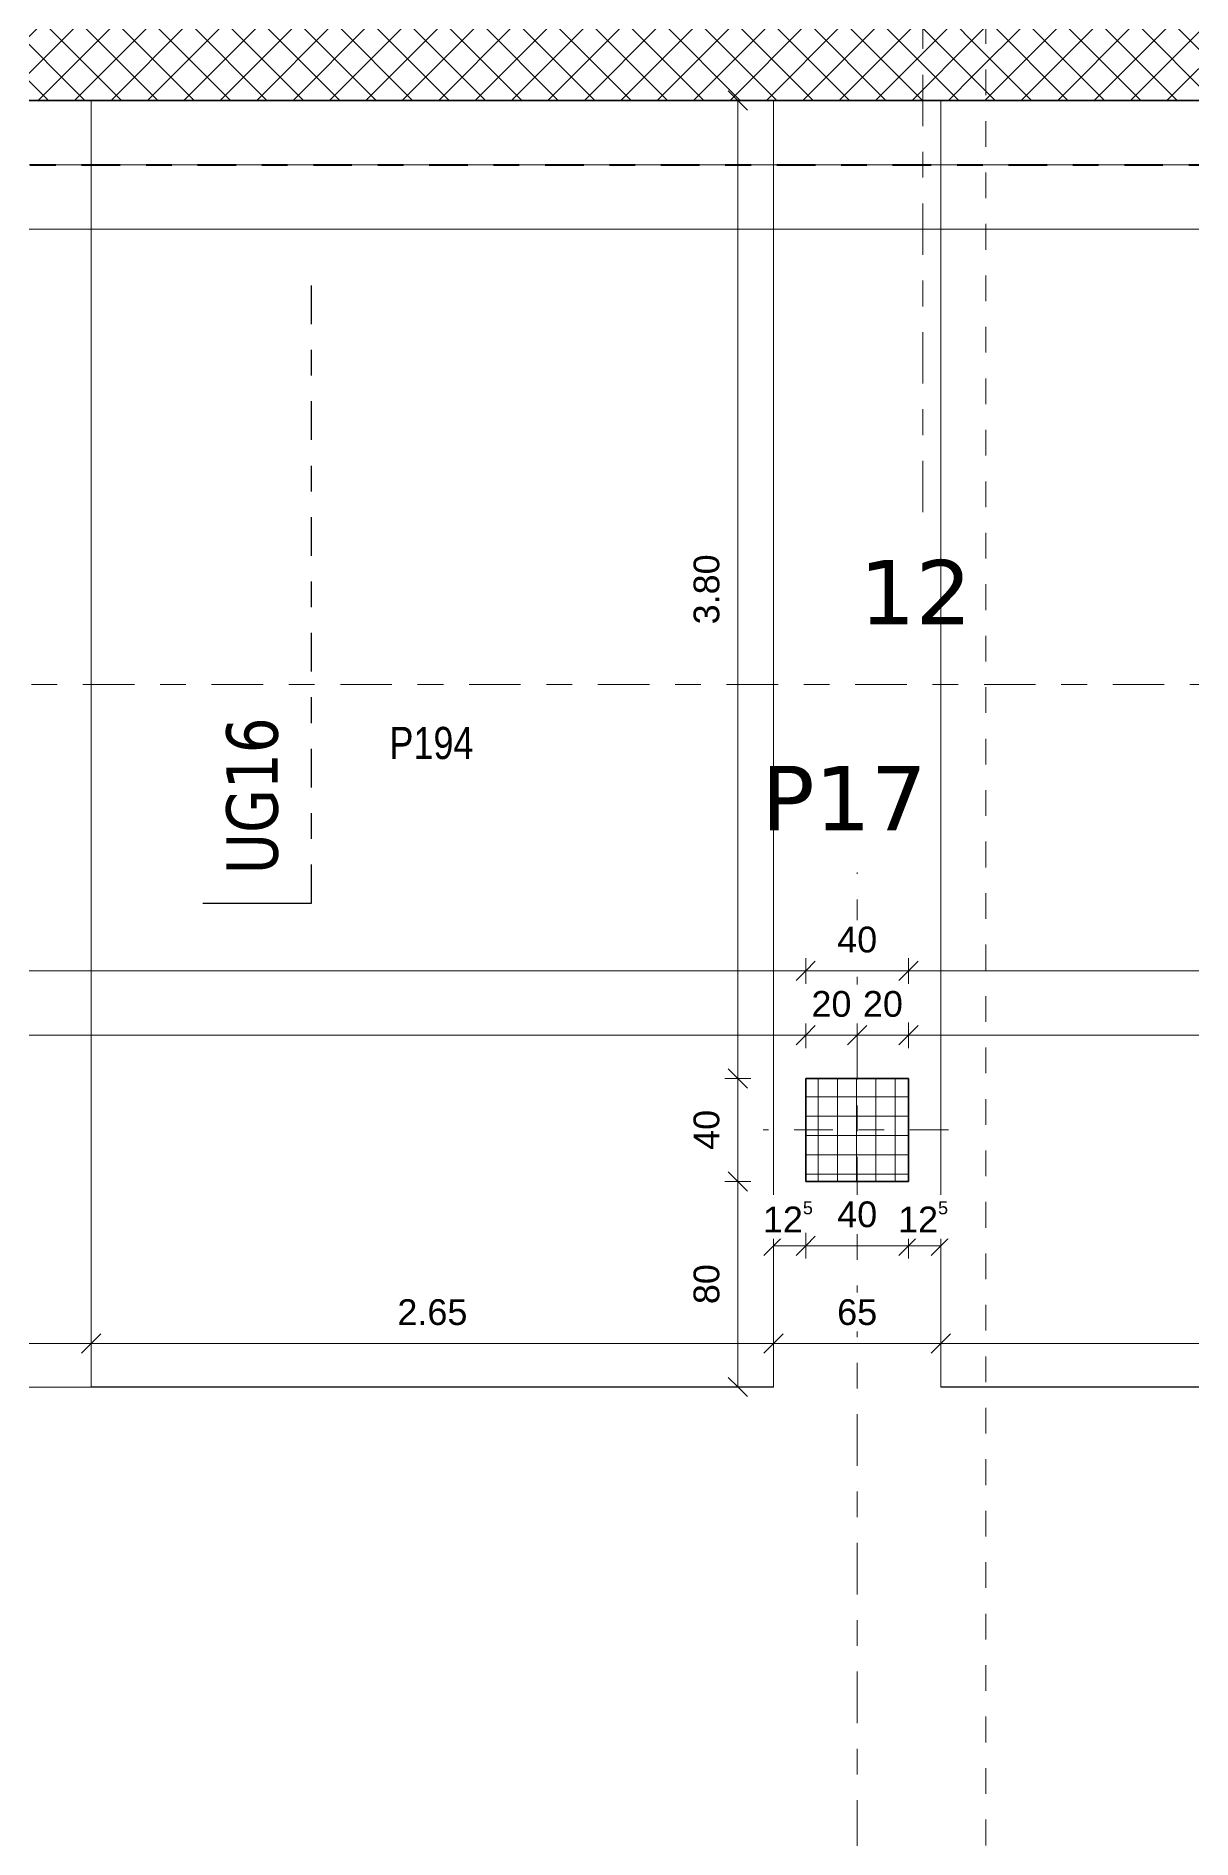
# Model space of a CAD drawing. Header units: metres. Extents: x -86 to 44, y -23 to 39.
# Drawn here: x 7.54 to 12.03, y -9.11 to -2.1 of the extents above; entities that cross this region are included whole.
import ezdxf

# ---------------------------------------------------------------- set-up
doc = ezdxf.new("R2010")
doc.units = ezdxf.units.M
for name, pattern in [('_Rasterlinie_', [0.375, 0.2, -0.05, 0.075, -0.05]), ('_Schnittlinie_', [0.3, 0.15, -0.05, 0.05, -0.05]), ('_Strichpunkt - Mittel_', [0.35, 0.15, -0.1, 0, -0.1]), ('Strichpunkt - Fein', [0.2, 0.1, -0.05, 0, -0.05]), ('Strichpunkt - Mittel', [0.35, 0.15, -0.1, 0, -0.1]), ('Strichpunkt - Weit', [0.5, 0.2, -0.15, 0, -0.15])]:
    doc.linetypes.add(name, pattern=pattern)
for name, color, linetype, lineweight in [('A-____-____-DIMS', 7, 'Continuous', 5), ('A-____-____-DIMS-50', 7, 'Continuous', 5), ('A-FLOR-____-OVHD', 7, 'Strichpunkt - Fein', 9), ('A-WALL-____-MCUT', 7, 'Continuous', 35), ('A-WALL-____-PATT', 7, 'Continuous', 35), ('C-PRKG-____-IDEN', 7, 'Continuous', 5), ('C-PRKG-____-OTLN', 7, 'Continuous', 9), ('S-COLS-____-MCUT', 7, 'Continuous', 35), ('S-COLS-____-OTLN', 7, 'Continuous', 9), ('S-GRID-____-OTLN', 7, 'Continuous', 5)]:
    doc.layers.add(name, color=color, linetype=linetype, lineweight=lineweight)
for name, color, linetype, lineweight, true_color in [('A-____-MATC-OTLN', 7, 'Strichpunkt - Mittel', 40, 0x0080ff), ('A-DETL-____-OTLN', 5, 'Continuous', 9, 0x0000ff), ('G-____-____-SYMB', 7, 'Strichpunkt - Weit', 5, 0x008080), ('S-GRID-____-IDEN', 7, 'Continuous', 9, 0x5555aa)]:
    doc.layers.add(name, color=color, linetype=linetype, lineweight=lineweight, true_color=true_color)
doc.styles.add('Arial_1', font='arial.ttf', dxfattribs={"height": 0.1})
doc.styles.add('Arial_3', font='arial.ttf', dxfattribs={"width": 0.8, "height": 0.125})
doc.styles.add('Verdana_1', font='verdana.ttf', dxfattribs={"width": 0.8, "height": 0.2})
doc.styles.add('Verdana_B', font='verdana.ttf', dxfattribs={"height": 0.25})
doc.dimstyles.new('SUB_Rohbau_fein_1', dxfattribs={"dimscale": 0.3048, "dimtxt": 0.102026, "dimasz": 0.246063, "dimexe": 0.164042, "dimexo": 0.0625, "dimgap": 0.123031, "dimtad": 1, "dimrnd": 0.005, "dimzin": 0, "dimdsep": 46, "dimtxsty": 'Arial_1', "dimblk1": 'OBLIQUE', "dimblk2": 'OBLIQUE', "dimsah": 1, "dimcen": 0.09, "dimazin": 0, "dimtfac": 1, "dimtdec": 4, "dimtix": 1, "dimtmove": 0, "dimatfit": 3, "dimfxl": 0.164042, "dimfxlon": 1, "dimtvp": 1, "dimtfill": 1, "dimtolj": 1, "dimtzin": 0, "dimarcsym": 2})
doc.dimstyles.new('SUB_Rohbau_fein_6', dxfattribs={"dimscale": 0.3048, "dimtxt": 0.102026, "dimasz": 0.246063, "dimexe": 0.164042, "dimexo": 0.0625, "dimgap": 0.123031, "dimtad": 1, "dimdec": 1, "dimlfac": 100, "dimrnd": 0.5, "dimdsep": 46, "dimtxsty": 'Arial_1', "dimblk1": 'OBLIQUE', "dimblk2": 'OBLIQUE', "dimsah": 1, "dimcen": 0.09, "dimazin": 0, "dimtfac": 1, "dimtdec": 4, "dimtix": 1, "dimtmove": 0, "dimatfit": 3, "dimfxl": 0.164042, "dimfxlon": 1, "dimtvp": 1, "dimtfill": 1, "dimtolj": 1, "dimtzin": 0, "dimarcsym": 2})
doc.dimstyles.new('SUB_Rohbau_fein_7', dxfattribs={"dimscale": 0.3048, "dimtxt": 0.102026, "dimasz": 0.246063, "dimexe": 0.164042, "dimexo": 0.0625, "dimgap": 0.123031, "dimtad": 1, "dimrnd": 0.005, "dimzin": 0, "dimdsep": 46, "dimtxsty": 'Arial_1', "dimblk1": 'OBLIQUE', "dimblk2": 'OBLIQUE', "dimsah": 1, "dimcen": 0.09, "dimazin": 0, "dimtfac": 1, "dimtdec": 4, "dimtix": 1, "dimtmove": 0, "dimatfit": 3, "dimfxl": 0.164042, "dimfxlon": 1, "dimtvp": 1, "dimtfill": 1, "dimtolj": 1, "dimtzin": 0, "dimarcsym": 2})
doc.dimstyles.new('SUB_Rohbau_fein_8', dxfattribs={"dimscale": 0.3048, "dimtxt": 0.102026, "dimasz": 0.246063, "dimexe": 0.164042, "dimexo": 0.0625, "dimgap": 0.123031, "dimtad": 1, "dimdec": 1, "dimlfac": 100, "dimrnd": 0.5, "dimdsep": 46, "dimtxsty": 'Arial_1', "dimblk1": 'OBLIQUE', "dimblk2": 'OBLIQUE', "dimsah": 1, "dimcen": 0.09, "dimazin": 0, "dimtfac": 1, "dimtdec": 4, "dimtix": 1, "dimtmove": 0, "dimatfit": 3, "dimfxl": 0.164042, "dimfxlon": 1, "dimtvp": 1, "dimtfill": 1, "dimtolj": 1, "dimtzin": 0, "dimarcsym": 2})
pattern_1 = [(45, (0, 0), (-0.0707107, 0.0707107), []), (135, (0, 0), (-0.0707107, -0.0707107), [])]

# ---------------------------------------------------------------- blocks, each defined once
blk = doc.blocks.new('PP_Parkplatz - 2650 x 5000-V69--01_UG_OK_FFB_AF')
at = {"layer": 'C-PRKG-____-OTLN', "color": 253, "true_color": 0x999999}
for p, q in [((10.402, -2.3535), (7.752, -2.3535)), ((7.752, -2.3535), (7.752, -7.3525)), ((7.752, -2.3535), (7.752, -2.3535)), ((7.752, -7.3524), (7.752, -2.3537)), ((7.752, -7.3524), (7.752, -2.3537)), ((10.402, -7.3524), (10.402, -2.3535)), ((10.402, -7.3525), (10.402, -2.3535)), ((10.402, -2.3535), (10.402, -7.3524)), ((10.402, -2.3535), (10.402, -2.3535)), ((10.402, -7.3524), (7.752, -7.3524)), ((10.402, -7.3524), (7.752, -7.3524)), ((7.752, -7.3525), (7.752, -7.3524)), ((7.752, -7.3525), (10.402, -7.3525)), ((10.402, -7.3524), (10.402, -7.3525))]:
    blk.add_line(p, q, dxfattribs=at)
blk = doc.blocks.new('PP_Parkplatz - 2650 x 5000-V70--01_UG_OK_FFB_AF')
at = {"layer": 'C-PRKG-____-OTLN', "color": 253, "true_color": 0x999999}
for p, q in [((7.752, -2.3537), (5.102, -2.3537)), ((5.102, -7.3526), (5.102, -2.3537)), ((7.752, -2.3537), (5.102, -2.3537)), ((5.102, -2.3537), (5.102, -7.3526)), ((5.102, -7.3526), (5.102, -2.3537)), ((5.102, -2.3537), (7.752, -2.3537)), ((5.102, -2.3537), (5.102, -2.3537)), ((7.752, -7.3525), (7.752, -2.3537)), ((7.752, -7.3526), (7.752, -2.3537)), ((7.752, -2.3537), (7.752, -7.3525)), ((7.752, -2.3537), (7.752, -2.3537)), ((7.752, -7.3526), (5.102, -7.3526)), ((5.102, -7.3526), (7.752, -7.3526)), ((7.752, -7.3526), (5.102, -7.3526)), ((5.102, -7.3526), (5.102, -7.3526)), ((7.752, -7.3526), (7.752, -7.3526))]:
    blk.add_line(p, q, dxfattribs=at)
blk = doc.blocks.new('PP_Parkplatz - 2650 x 5000-V94--01_UG_OK_FFB_AF')
at = {"layer": 'C-PRKG-____-OTLN', "color": 253, "true_color": 0x999999}
for p, q in [((11.052, -7.3524), (11.052, -2.3535)), ((13.702, -2.3535), (11.052, -2.3535)), ((11.052, -2.3535), (11.052, -7.3525)), ((11.052, -7.3524), (11.052, -2.3535)), ((11.052, -2.3535), (11.052, -2.3535)), ((13.702, -7.3524), (13.702, -2.3535)), ((13.702, -7.3525), (13.702, -2.3535)), ((13.702, -2.3535), (13.702, -7.3524)), ((13.702, -2.3535), (13.702, -2.3535)), ((11.052, -7.3524), (13.702, -7.3524)), ((13.702, -7.3524), (11.052, -7.3524)), ((11.052, -7.3525), (11.052, -7.3524)), ((11.052, -7.3525), (13.702, -7.3525)), ((13.702, -7.3524), (13.702, -7.3525))]:
    blk.add_line(p, q, dxfattribs=at)
blk = doc.blocks.new('Schnitt - Name _Anfang-23756349--01_UG_OK_FFB_AF')
at = {"layer": 'G-____-____-SYMB', "color": 1, "linetype": 'Continuous', "lineweight": 30, "true_color": 0xff0000}
blk.add_line((0, 0.00843), (0, 0), dxfattribs=at)
blk = doc.blocks.new('DIMBLOCK785--01_UG_OK_FFB_AF')
at = {"layer": 'A-____-____-DIMS-50'}
for p, q in [((-2.478, -2.6034), (-2.478, -2.5534)), ((-2.478, -2.6034), (-2.4405, -2.5659)), ((16.672, -2.6034), (16.672, -2.5534)), ((16.672, -2.6034), (16.7095, -2.5659)), ((-2.478, -2.6034), (-2.5155, -2.6409)), ((-2.478, -2.6034), (16.672, -2.6034)), ((-2.478, -2.6034), (-2.478, -2.6534)), ((16.672, -2.6034), (16.6345, -2.6409)), ((16.672, -2.6034), (16.672, -2.6534))]:
    blk.add_line(p, q, dxfattribs=at)
at = {"layer": 'A-____-____-DIMS-50', "color": 0, "insert": (6.9225, -2.4314), "char_height": 0.1, "width": 0.418697, "attachment_point": 1, "line_spacing_factor": 0.941778, "style": 'Arial_1', "bg_fill": 3, "box_fill_scale": 1.25, "bg_fill_color": 256, "bg_fill_true_color": 13158600, "bg_fill_transparency": 0}
blk.add_mtext('19.15', dxfattribs=at)
blk = doc.blocks.new('_Oblique')
at = {"color": 0, "linetype": 'ByBlock', "lineweight": -2}
blk.add_line((-0.5, -0.5), (0.5, 0.5), dxfattribs=at)
blk = doc.blocks.new('DIMBLOCK789--01_UG_OK_FFB_AF')
at = {"layer": 'A-____-____-DIMS-50'}
for p, q in [((-13.183, -2.8534), (-13.2205, -2.8909)), ((-13.183, -2.8534), (-13.183, -2.8034)), ((-13.183, -2.8534), (-13.1455, -2.8159)), ((-13.183, -2.8534), (25.382, -2.8534)), ((-13.183, -2.8534), (-13.183, -2.9034)), ((25.382, -2.8534), (25.3445, -2.8909)), ((25.382, -2.8534), (25.382, -2.8034)), ((25.382, -2.8534), (25.4195, -2.8159)), ((25.382, -2.8534), (25.382, -2.9034))]:
    blk.add_line(p, q, dxfattribs=at)
at = {"layer": 'A-____-____-DIMS-50', "color": 0, "insert": (5.899, -2.6814), "char_height": 0.1, "width": 0.481134, "attachment_point": 1, "line_spacing_factor": 0.941778, "style": 'Arial_1', "bg_fill": 3, "box_fill_scale": 1.25, "bg_fill_color": 256, "bg_fill_true_color": 13158600, "bg_fill_transparency": 0}
blk.add_mtext('38.56\\A2\\H0.5x;\\S5^  ;\\H2x;', dxfattribs=at)
blk = doc.blocks.new('DIMBLOCK1049--01_UG_OK_FFB_AF')
at = {"layer": 'A-____-____-DIMS-50'}
for p, q in [((2.327, -5.7358), (2.2895, -5.7733)), ((2.327, -5.7358), (2.327, -5.6858)), ((2.327, -5.7358), (2.3645, -5.6983)), ((2.327, -5.7358), (10.527, -5.7358)), ((2.327, -5.7358), (2.327, -5.7858)), ((10.527, -5.7358), (10.4895, -5.7733)), ((10.527, -5.7358), (10.527, -5.6858)), ((10.527, -5.7358), (10.5645, -5.6983)), ((10.527, -5.7358), (10.527, -5.7858))]:
    blk.add_line(p, q, dxfattribs=at)
at = {"layer": 'A-____-____-DIMS-50', "color": 0, "insert": (6.2913, -5.5638), "char_height": 0.1, "width": 0.325653, "attachment_point": 1, "line_spacing_factor": 0.941778, "style": 'Arial_1', "bg_fill": 3, "box_fill_scale": 1.25, "bg_fill_color": 256, "bg_fill_true_color": 13158600, "bg_fill_transparency": 0}
blk.add_mtext('8.20', dxfattribs=at)
blk = doc.blocks.new('DIMBLOCK1050--01_UG_OK_FFB_AF')
at = {"layer": 'A-____-____-DIMS-50'}
for p, q in [((10.527, -5.7358), (10.4895, -5.7733)), ((10.527, -5.7358), (10.527, -5.6858)), ((10.527, -5.7358), (10.5645, -5.6983)), ((10.527, -5.7358), (10.927, -5.7358)), ((10.527, -5.7358), (10.527, -5.7858)), ((10.927, -5.7358), (10.8895, -5.7733)), ((10.927, -5.7358), (10.927, -5.6858)), ((10.927, -5.7358), (10.9645, -5.6983)), ((10.927, -5.7358), (10.927, -5.7858))]:
    blk.add_line(p, q, dxfattribs=at)
at = {"layer": 'A-____-____-DIMS-50', "color": 0, "insert": (10.6494, -5.5638), "char_height": 0.1, "width": 0.186088, "attachment_point": 1, "line_spacing_factor": 0.941778, "style": 'Arial_1', "bg_fill": 3, "box_fill_scale": 1.25, "bg_fill_color": 256, "bg_fill_true_color": 13158600, "bg_fill_transparency": 0}
blk.add_mtext('40', dxfattribs=at)
blk = doc.blocks.new('DIMBLOCK1051--01_UG_OK_FFB_AF')
at = {"layer": 'A-____-____-DIMS-50'}
for p, q in [((10.927, -5.7358), (10.8895, -5.7733)), ((10.927, -5.7358), (10.927, -5.6858)), ((10.927, -5.7358), (10.9645, -5.6983)), ((10.927, -5.7358), (18.352, -5.7358)), ((10.927, -5.7358), (10.927, -5.7858)), ((18.352, -5.7358), (18.3145, -5.7733)), ((18.352, -5.7358), (18.352, -5.6858)), ((18.352, -5.7358), (18.3895, -5.6983)), ((18.352, -5.7358), (18.352, -5.7858))]:
    blk.add_line(p, q, dxfattribs=at)
at = {"layer": 'A-____-____-DIMS-50', "color": 0, "insert": (14.4778, -5.5638), "char_height": 0.1, "width": 0.388091, "attachment_point": 1, "line_spacing_factor": 0.941778, "style": 'Arial_1', "bg_fill": 3, "box_fill_scale": 1.25, "bg_fill_color": 256, "bg_fill_true_color": 13158600, "bg_fill_transparency": 0}
blk.add_mtext('7.42\\A2\\H0.5x;\\S5^  ;\\H2x;', dxfattribs=at)
blk = doc.blocks.new('DIMBLOCK1077--01_UG_OK_FFB_AF')
at = {"layer": 'A-____-____-DIMS-50'}
for p, q in [((2.327, -5.9858), (2.327, -5.9358)), ((2.327, -5.9858), (2.3645, -5.9483)), ((10.527, -5.9858), (10.527, -5.9358)), ((10.527, -5.9858), (10.5645, -5.9483)), ((2.327, -5.9858), (2.2895, -6.0233)), ((2.327, -5.9858), (10.527, -5.9858)), ((2.327, -5.9858), (2.327, -6.0358)), ((10.527, -5.9858), (10.4895, -6.0233)), ((10.527, -5.9858), (10.527, -6.0358))]:
    blk.add_line(p, q, dxfattribs=at)
at = {"layer": 'A-____-____-DIMS-50', "color": 0, "insert": (6.2913, -5.8138), "char_height": 0.1, "width": 0.325653, "attachment_point": 1, "line_spacing_factor": 0.941778, "style": 'Arial_1', "bg_fill": 3, "box_fill_scale": 1.25, "bg_fill_color": 256, "bg_fill_true_color": 13158600, "bg_fill_transparency": 0}
blk.add_mtext('8.20', dxfattribs=at)
blk = doc.blocks.new('DIMBLOCK1078--01_UG_OK_FFB_AF')
at = {"layer": 'A-____-____-DIMS-50'}
for p, q in [((10.527, -5.9858), (10.527, -5.9358)), ((10.527, -5.9858), (10.5645, -5.9483)), ((10.727, -5.9858), (10.727, -5.9358)), ((10.727, -5.9858), (10.7645, -5.9483)), ((10.527, -5.9858), (10.4895, -6.0233)), ((10.527, -5.9858), (10.727, -5.9858)), ((10.527, -5.9858), (10.527, -6.0358)), ((10.727, -5.9858), (10.6895, -6.0233)), ((10.727, -5.9858), (10.727, -6.0358))]:
    blk.add_line(p, q, dxfattribs=at)
at = {"layer": 'A-____-____-DIMS-50', "color": 0, "insert": (10.5494, -5.8138), "char_height": 0.1, "width": 0.186088, "attachment_point": 1, "line_spacing_factor": 0.941778, "style": 'Arial_1', "bg_fill": 3, "box_fill_scale": 1.25, "bg_fill_color": 256, "bg_fill_true_color": 13158600, "bg_fill_transparency": 0}
blk.add_mtext('20', dxfattribs=at)
blk = doc.blocks.new('DIMBLOCK1079--01_UG_OK_FFB_AF')
at = {"layer": 'A-____-____-DIMS-50'}
for p, q in [((10.727, -5.9858), (10.727, -5.9358)), ((10.727, -5.9858), (10.7645, -5.9483)), ((10.927, -5.9858), (10.927, -5.9358)), ((10.927, -5.9858), (10.9645, -5.9483)), ((10.727, -5.9858), (10.6895, -6.0233)), ((10.727, -5.9858), (10.927, -5.9858)), ((10.727, -5.9858), (10.727, -6.0358)), ((10.927, -5.9858), (10.8895, -6.0233)), ((10.927, -5.9858), (10.927, -6.0358))]:
    blk.add_line(p, q, dxfattribs=at)
at = {"layer": 'A-____-____-DIMS-50', "color": 0, "insert": (10.7494, -5.8138), "char_height": 0.1, "width": 0.186088, "attachment_point": 1, "line_spacing_factor": 0.941778, "style": 'Arial_1', "bg_fill": 3, "box_fill_scale": 1.25, "bg_fill_color": 256, "bg_fill_true_color": 13158600, "bg_fill_transparency": 0}
blk.add_mtext('20', dxfattribs=at)
blk = doc.blocks.new('DIMBLOCK1080--01_UG_OK_FFB_AF')
at = {"layer": 'A-____-____-DIMS-50'}
for p, q in [((10.927, -5.9858), (10.927, -5.9358)), ((10.927, -5.9858), (10.9645, -5.9483)), ((18.352, -5.9858), (18.352, -5.9358)), ((18.352, -5.9858), (18.3895, -5.9483)), ((10.927, -5.9858), (10.8895, -6.0233)), ((10.927, -5.9858), (18.352, -5.9858)), ((10.927, -5.9858), (10.927, -6.0358)), ((18.352, -5.9858), (18.3145, -6.0233)), ((18.352, -5.9858), (18.352, -6.0358))]:
    blk.add_line(p, q, dxfattribs=at)
at = {"layer": 'A-____-____-DIMS-50', "color": 0, "insert": (14.4778, -5.8138), "char_height": 0.1, "width": 0.388091, "attachment_point": 1, "line_spacing_factor": 0.941778, "style": 'Arial_1', "bg_fill": 3, "box_fill_scale": 1.25, "bg_fill_color": 256, "bg_fill_true_color": 13158600, "bg_fill_transparency": 0}
blk.add_mtext('7.42\\A2\\H0.5x;\\S5^  ;\\H2x;', dxfattribs=at)
blk = doc.blocks.new('DIMBLOCK1091--01_UG_OK_FFB_AF')
at = {"layer": 'A-____-____-DIMS-50'}
for p, q in [((10.2636, -6.5534), (10.2136, -6.5534)), ((10.2636, -6.5534), (10.2261, -6.5159)), ((10.2636, -7.3524), (10.2636, -6.5534)), ((10.2636, -6.5534), (10.3011, -6.5909)), ((10.2636, -6.5534), (10.3136, -6.5534)), ((10.2636, -7.3524), (10.2136, -7.3524)), ((10.2636, -7.3524), (10.2261, -7.3149)), ((10.2636, -7.3524), (10.3011, -7.3899)), ((10.2636, -7.3524), (10.3136, -7.3524))]:
    blk.add_line(p, q, dxfattribs=at)
at = {"layer": 'A-____-____-DIMS-50', "color": 0, "insert": (10.0915, -7.0305), "char_height": 0.1, "width": 0.186088, "attachment_point": 1, "rotation": 90, "line_spacing_factor": 0.941778, "style": 'Arial_1', "bg_fill": 3, "box_fill_scale": 1.25, "bg_fill_color": 256, "bg_fill_true_color": 13158600, "bg_fill_transparency": 0}
blk.add_mtext('80', dxfattribs=at)
blk = doc.blocks.new('DIMBLOCK1092--01_UG_OK_FFB_AF')
at = {"layer": 'A-____-____-DIMS-50'}
for p, q in [((10.2636, -6.1534), (10.2136, -6.1534)), ((10.2636, -6.1534), (10.2261, -6.1159)), ((10.2636, -6.5534), (10.2636, -6.1534)), ((10.2636, -6.1534), (10.3011, -6.1909)), ((10.2636, -6.1534), (10.3136, -6.1534)), ((10.2636, -6.5534), (10.2136, -6.5534)), ((10.2636, -6.5534), (10.2261, -6.5159)), ((10.2636, -6.5534), (10.3011, -6.5909)), ((10.2636, -6.5534), (10.3136, -6.5534))]:
    blk.add_line(p, q, dxfattribs=at)
at = {"layer": 'A-____-____-DIMS-50', "color": 0, "insert": (10.0915, -6.431), "char_height": 0.1, "width": 0.186088, "attachment_point": 1, "rotation": 90, "line_spacing_factor": 0.941778, "style": 'Arial_1', "bg_fill": 3, "box_fill_scale": 1.25, "bg_fill_color": 256, "bg_fill_true_color": 13158600, "bg_fill_transparency": 0}
blk.add_mtext('40', dxfattribs=at)
blk = doc.blocks.new('DIMBLOCK1093--01_UG_OK_FFB_AF')
at = {"layer": 'A-____-____-DIMS-50'}
for p, q in [((10.2636, -2.3534), (10.2136, -2.3534)), ((10.2636, -2.3534), (10.2261, -2.3159)), ((10.2636, -6.1534), (10.2636, -2.3534)), ((10.2636, -2.3534), (10.3011, -2.3909)), ((10.2636, -2.3534), (10.3136, -2.3534)), ((10.2636, -6.1534), (10.2136, -6.1534)), ((10.2636, -6.1534), (10.2261, -6.1159)), ((10.2636, -6.1534), (10.3011, -6.1909)), ((10.2636, -6.1534), (10.3136, -6.1534))]:
    blk.add_line(p, q, dxfattribs=at)
at = {"layer": 'A-____-____-DIMS-50', "color": 0, "insert": (10.0915, -4.3891), "char_height": 0.1, "width": 0.325653, "attachment_point": 1, "rotation": 90, "line_spacing_factor": 0.941778, "style": 'Arial_1', "bg_fill": 3, "box_fill_scale": 1.25, "bg_fill_color": 256, "bg_fill_true_color": 13158600, "bg_fill_transparency": 0}
blk.add_mtext('3.80', dxfattribs=at)
blk = doc.blocks.new('DIMBLOCK1176--01_UG_OK_FFB_AF')
at = {"layer": 'A-____-____-DIMS-50'}
for p, q in [((5.102, -7.1834), (5.102, -7.1334)), ((7.752, -7.1834), (7.752, -7.1334)), ((5.102, -7.1834), (5.0645, -7.2209)), ((5.102, -7.1834), (5.1395, -7.1459)), ((5.102, -7.1834), (7.752, -7.1834)), ((5.102, -7.1834), (5.102, -7.2334)), ((7.752, -7.1834), (7.7145, -7.2209)), ((7.752, -7.1834), (7.7895, -7.1459)), ((7.752, -7.1834), (7.752, -7.2334))]:
    blk.add_line(p, q, dxfattribs=at)
at = {"layer": 'A-____-____-DIMS-50', "color": 0, "insert": (6.2913, -7.0114), "char_height": 0.1, "width": 0.325653, "attachment_point": 1, "line_spacing_factor": 0.941778, "style": 'Arial_1', "bg_fill": 3, "box_fill_scale": 1.25, "bg_fill_color": 256, "bg_fill_true_color": 13158600, "bg_fill_transparency": 0}
blk.add_mtext('2.65', dxfattribs=at)
blk = doc.blocks.new('DIMBLOCK1177--01_UG_OK_FFB_AF')
at = {"layer": 'A-____-____-DIMS-50'}
for p, q in [((7.752, -7.1834), (7.752, -7.1334)), ((10.402, -7.1834), (10.402, -7.1334)), ((7.752, -7.1834), (7.7145, -7.2209)), ((7.752, -7.1834), (7.7895, -7.1459)), ((7.752, -7.1834), (10.402, -7.1834)), ((7.752, -7.1834), (7.752, -7.2334)), ((10.402, -7.1834), (10.3645, -7.2209)), ((10.402, -7.1834), (10.4395, -7.1459)), ((10.402, -7.1834), (10.402, -7.2334))]:
    blk.add_line(p, q, dxfattribs=at)
at = {"layer": 'A-____-____-DIMS-50', "color": 0, "insert": (8.9413, -7.0114), "char_height": 0.1, "width": 0.325653, "attachment_point": 1, "line_spacing_factor": 0.941778, "style": 'Arial_1', "bg_fill": 3, "box_fill_scale": 1.25, "bg_fill_color": 256, "bg_fill_true_color": 13158600, "bg_fill_transparency": 0}
blk.add_mtext('2.65', dxfattribs=at)
blk = doc.blocks.new('DIMBLOCK1178--01_UG_OK_FFB_AF')
at = {"layer": 'A-____-____-DIMS-50'}
for p, q in [((10.402, -7.1834), (10.402, -7.1334)), ((11.052, -7.1834), (11.052, -7.1334)), ((10.402, -7.1834), (10.3645, -7.2209)), ((10.402, -7.1834), (10.4395, -7.1459)), ((10.402, -7.1834), (11.052, -7.1834)), ((10.402, -7.1834), (10.402, -7.2334)), ((11.052, -7.1834), (11.0145, -7.2209)), ((11.052, -7.1834), (11.0895, -7.1459)), ((11.052, -7.1834), (11.052, -7.2334))]:
    blk.add_line(p, q, dxfattribs=at)
at = {"layer": 'A-____-____-DIMS-50', "color": 0, "insert": (10.6494, -7.0114), "char_height": 0.1, "width": 0.186088, "attachment_point": 1, "line_spacing_factor": 0.941778, "style": 'Arial_1', "bg_fill": 3, "box_fill_scale": 1.25, "bg_fill_color": 256, "bg_fill_true_color": 13158600, "bg_fill_transparency": 0}
blk.add_mtext('65', dxfattribs=at)
blk = doc.blocks.new('DIMBLOCK1179--01_UG_OK_FFB_AF')
at = {"layer": 'A-____-____-DIMS-50'}
for p, q in [((11.052, -7.1834), (11.052, -7.1334)), ((13.702, -7.1834), (13.702, -7.1334)), ((11.052, -7.1834), (11.0145, -7.2209)), ((11.052, -7.1834), (11.0895, -7.1459)), ((11.052, -7.1834), (13.702, -7.1834)), ((11.052, -7.1834), (11.052, -7.2334)), ((13.702, -7.1834), (13.6645, -7.2209)), ((13.702, -7.1834), (13.7395, -7.1459)), ((13.702, -7.1834), (13.702, -7.2334))]:
    blk.add_line(p, q, dxfattribs=at)
at = {"layer": 'A-____-____-DIMS-50', "color": 0, "insert": (12.2413, -7.0114), "char_height": 0.1, "width": 0.325653, "attachment_point": 1, "line_spacing_factor": 0.941778, "style": 'Arial_1', "bg_fill": 3, "box_fill_scale": 1.25, "bg_fill_color": 256, "bg_fill_true_color": 13158600, "bg_fill_transparency": 0}
blk.add_mtext('2.65', dxfattribs=at)
blk = doc.blocks.new('DIMBLOCK1771--01_UG_OK_FFB_AF')
at = {"layer": 'A-____-____-DIMS-50'}
for p, q in [((10.402, -6.8034), (10.402, -6.7534)), ((10.402, -6.8034), (10.4395, -6.7659)), ((10.527, -6.8034), (10.527, -6.7534)), ((10.527, -6.8034), (10.5645, -6.7659)), ((10.402, -6.8034), (10.3645, -6.8409)), ((10.402, -6.8034), (10.527, -6.8034)), ((10.402, -6.8034), (10.402, -6.8534)), ((10.527, -6.8034), (10.4895, -6.8409)), ((10.527, -6.8034), (10.527, -6.8534))]:
    blk.add_line(p, q, dxfattribs=at)
at = {"layer": 'A-____-____-DIMS-50', "color": 0, "insert": (10.3609, -6.6314), "char_height": 0.1, "width": 0.248525, "attachment_point": 1, "line_spacing_factor": 0.941778, "style": 'Arial_1', "bg_fill": 3, "box_fill_scale": 1.25, "bg_fill_color": 256, "bg_fill_true_color": 13158600, "bg_fill_transparency": 0}
blk.add_mtext('12\\A2\\H0.5x;\\S5^  ;\\H2x;', dxfattribs=at)
blk = doc.blocks.new('DIMBLOCK1772--01_UG_OK_FFB_AF')
at = {"layer": 'A-____-____-DIMS-50'}
for p, q in [((10.527, -6.8034), (10.527, -6.7534)), ((10.527, -6.8034), (10.5645, -6.7659)), ((10.927, -6.8034), (10.927, -6.7534)), ((10.927, -6.8034), (10.9645, -6.7659)), ((10.527, -6.8034), (10.4895, -6.8409)), ((10.527, -6.8034), (10.927, -6.8034)), ((10.527, -6.8034), (10.527, -6.8534)), ((10.927, -6.8034), (10.8895, -6.8409)), ((10.927, -6.8034), (10.927, -6.8534))]:
    blk.add_line(p, q, dxfattribs=at)
at = {"layer": 'A-____-____-DIMS-50', "color": 0, "insert": (10.6494, -6.6314), "char_height": 0.1, "width": 0.186088, "attachment_point": 1, "line_spacing_factor": 0.941778, "style": 'Arial_1', "bg_fill": 3, "box_fill_scale": 1.25, "bg_fill_color": 256, "bg_fill_true_color": 13158600, "bg_fill_transparency": 0}
blk.add_mtext('40', dxfattribs=at)
blk = doc.blocks.new('DIMBLOCK1773--01_UG_OK_FFB_AF')
at = {"layer": 'A-____-____-DIMS-50'}
for p, q in [((10.927, -6.8034), (10.927, -6.7534)), ((10.927, -6.8034), (10.9645, -6.7659)), ((11.052, -6.8034), (11.052, -6.7534)), ((11.052, -6.8034), (11.0895, -6.7659)), ((10.927, -6.8034), (10.8895, -6.8409)), ((10.927, -6.8034), (11.052, -6.8034)), ((10.927, -6.8034), (10.927, -6.8534)), ((11.052, -6.8034), (11.0145, -6.8409)), ((11.052, -6.8034), (11.052, -6.8534))]:
    blk.add_line(p, q, dxfattribs=at)
at = {"layer": 'A-____-____-DIMS-50', "color": 0, "insert": (10.8859, -6.6314), "char_height": 0.1, "width": 0.248525, "attachment_point": 1, "line_spacing_factor": 0.941778, "style": 'Arial_1', "bg_fill": 3, "box_fill_scale": 1.25, "bg_fill_color": 256, "bg_fill_true_color": 13158600, "bg_fill_transparency": 0}
blk.add_mtext('12\\A2\\H0.5x;\\S5^  ;\\H2x;', dxfattribs=at)

msp = doc.modelspace()

# ---------------------------------------------------------------- hatches: boundary and pattern name
at = {"layer": 'A-WALL-____-PATT', "lineweight": 9}
h = msp.add_hatch(dxfattribs=at)
h.set_pattern_fill('FP_1', color=256, style=0, pattern_type=2)
h.set_pattern_definition(pattern_1)
h.paths.add_polyline_path([(11.1806, -2.3534), (11.1806, -2.0534), (3.502, -2.0534), (3.502, -2.3534), (7.3366, -2.3534)])
h = msp.add_hatch(dxfattribs=at)
h.set_pattern_fill('FP_1', color=256, style=0, pattern_type=2)
h.set_pattern_definition(pattern_1)
h.paths.add_polyline_path([(15.4292, -2.3534), (16.322, -2.3534), (16.322, -2.0534), (11.1806, -2.0534), (11.1806, -2.3534), (14.787, -2.3534)])
at = {"layer": 'S-COLS-____-OTLN'}
h = msp.add_hatch(dxfattribs=at)
h.set_pattern_fill('FP_2', color=256, style=0, pattern_type=2)
h.set_pattern_definition([(0, (0, 0), (0, 0.075), []), (90, (0, 0), (-0.075, 5e-18), [])])
h.paths.add_polyline_path([(10.927, -6.5534), (10.927, -6.1534), (10.527, -6.1534), (10.527, -6.5534)])

# ---------------------------------------------------------------- linework, layer by layer
at = {"layer": 'A-DETL-____-OTLN', "color": 8, "linetype": '_Strichpunkt - Mittel_', "true_color": 0x808080}
msp.add_line((11.082, -6.3534), (10.362, -6.3534), dxfattribs=at)
at = {"layer": 'A-FLOR-____-OVHD'}
msp.add_line((11.227, -17.7334), (11.227, -2.0534), dxfattribs=at)
at = {"layer": 'A-WALL-____-MCUT'}
msp.add_line((-2.478, -2.3534), (16.322, -2.3534), dxfattribs=at)
at = {"layer": 'G-____-____-SYMB', "color": 1, "linetype": '_Schnittlinie_', "lineweight": 30, "true_color": 0xff0000}
msp.add_line((8.607, -5.4725), (8.607, -2.9977), dxfattribs=at)
at = {"layer": 'S-COLS-____-MCUT'}
for p, q in [((10.927, -6.1534), (10.527, -6.1534)), ((10.527, -6.1534), (10.527, -6.5534)), ((10.927, -6.5534), (10.927, -6.1534)), ((10.527, -6.5534), (10.927, -6.5534))]:
    msp.add_line(p, q, dxfattribs=at)
at = {"layer": 'S-GRID-____-OTLN', "color": 8, "linetype": '_Rasterlinie_', "true_color": 0x808080}
for p, q in [((10.982, -3.9534), (10.982, 34.9016)), ((-34.308, -2.3534), (27.9515, -2.3534)), ((-80.7802, -4.6234), (27.9515, -4.6234)), ((10.727, -20.6582), (10.727, -5.3534))]:
    msp.add_line(p, q, dxfattribs=at)

# ---------------------------------------------------------------- block references
at = {"layer": 'C-PRKG-____-OTLN', "color": 253, "true_color": 0x999999}
for name in ['PP_Parkplatz - 2650 x 5000-V70--01_UG_OK_FFB_AF', 'PP_Parkplatz - 2650 x 5000-V69--01_UG_OK_FFB_AF', 'PP_Parkplatz - 2650 x 5000-V94--01_UG_OK_FFB_AF']:
    msp.add_blockref(name, (0, 0), dxfattribs=at)
at = {"layer": 'G-____-____-SYMB', "color": 1, "linetype": 'Continuous', "lineweight": 30, "true_color": 0xff0000, "xscale": 49.99999999999998, "yscale": 49.99999999999998, "zscale": 49.99999999999998, "rotation": 89.99999999999991}
msp.add_blockref('Schnitt - Name _Anfang-23756349--01_UG_OK_FFB_AF', (8.607, -5.4725), dxfattribs=at)

# ---------------------------------------------------------------- texts
at = {"layer": 'G-____-____-SYMB', "color": 1, "linetype": 'Continuous', "true_color": 0xff0000, "insert": (8.2765, -5.3603), "char_height": 0.2, "width": 0.740759, "attachment_point": 1, "rotation": 90, "style": 'Verdana_1'}
msp.add_mtext('UG16', dxfattribs=at)
at = {"layer": 'S-GRID-____-IDEN', "color": 8, "lineweight": 5, "true_color": 0x808080, "char_height": 0.25, "attachment_point": 1, "style": 'Verdana_B'}
for s, insert, width in [('12', (10.7355, -4.1389), 0.593249), ('P17', (10.355, -4.9389), 0.89789)]:
    msp.add_mtext(s, dxfattribs=dict(at, insert=insert, width=width))

# ---------------------------------------------------------------- next in the draw order: texts
at = {"layer": 'C-PRKG-____-IDEN', "insert": (8.9104, -4.7875), "char_height": 0.125, "width": 0.391223, "attachment_point": 1, "style": 'Arial_3', "bg_fill": 3, "box_fill_scale": 1.25, "bg_fill_color": 256, "bg_fill_true_color": 13158600, "bg_fill_transparency": 0}
msp.add_mtext('P194', dxfattribs=at)

# ---------------------------------------------------------------- next in the draw order: dimensions: what is measured, and where the dimension line sits
at = {"layer": 'A-____-____-DIMS'}
for base, p1, p2, dimstyle, override, picture, middle in [((16.672, -2.6034), (-2.478, -2.5534), (16.672, -2.5534), 'SUB_Rohbau_fein_1', {"dimpost": '<>', "dimfxl": 19.15}, 'DIMBLOCK785--01_UG_OK_FFB_AF', (7.097, -2.5149)), ((10.527, -5.7358), (2.327, -5.7858), (10.527, -5.7858), 'SUB_Rohbau_fein_7', {"dimpost": '<>', "dimfxl": 8.2}, 'DIMBLOCK1049--01_UG_OK_FFB_AF', (6.427, -5.6473)), ((7.752, -7.1834), (5.102, -7.1334), (7.752, -7.1334), 'SUB_Rohbau_fein_7', {"dimpost": '<>', "dimfxl": 2.65}, 'DIMBLOCK1176--01_UG_OK_FFB_AF', (6.427, -7.0949))]:
    dim = msp.add_linear_dim(base=base, p1=p1, p2=p2, dimstyle=dimstyle, override=override, dxfattribs=at)
    dim.commit()
    dim.dimension.update_dxf_attribs({"geometry": picture, "text_midpoint": middle})
dim = msp.add_linear_dim(base=(10.2636, -6.5534), p1=(10.2136, -7.3524), p2=(10.3136, -6.5534), angle=90, dimstyle='SUB_Rohbau_fein_6', override={"dimpost": '<>', "dimfxl": 0.805239}, dxfattribs=at)
dim.commit()
dim.dimension.update_dxf_attribs({"geometry": 'DIMBLOCK1091--01_UG_OK_FFB_AF', "text_midpoint": (10.175, -6.9529)})

# ---------------------------------------------------------------- next in the draw order: dimensions: what is measured, and where the dimension line sits
dim = msp.add_linear_dim(base=(25.382, -2.8534), p1=(-13.183, -2.8034), p2=(25.382, -2.8034), text='\\A1;38.56\\Q;{\\A1;{\\H0.5x;\\S5^ ;}}', dimstyle='SUB_Rohbau_fein_1', override={"dimpost": '<>', "dimfxl": 38.565}, dxfattribs=at)
dim.commit()
dim.dimension.update_dxf_attribs({"geometry": 'DIMBLOCK789--01_UG_OK_FFB_AF', "text_midpoint": (6.0995, -2.7649)})
for base, p1, p2, dimstyle, override, picture, middle in [((10.927, -5.7358), (10.527, -5.7858), (10.927, -5.7858), 'SUB_Rohbau_fein_6', {"dimpost": '<>', "dimfxl": 0.4}, 'DIMBLOCK1050--01_UG_OK_FFB_AF', (10.727, -5.6473)), ((10.402, -7.1834), (7.752, -7.1334), (10.402, -7.1334), 'SUB_Rohbau_fein_7', {"dimpost": '<>', "dimfxl": 2.65}, 'DIMBLOCK1177--01_UG_OK_FFB_AF', (9.077, -7.0949))]:
    dim = msp.add_linear_dim(base=base, p1=p1, p2=p2, dimstyle=dimstyle, override=override, dxfattribs=at)
    dim.commit()
    dim.dimension.update_dxf_attribs({"geometry": picture, "text_midpoint": middle})
dim = msp.add_linear_dim(base=(10.2636, -6.1534), p1=(10.3136, -6.5534), p2=(10.3136, -6.1534), angle=90, dimstyle='SUB_Rohbau_fein_6', override={"dimpost": '<>', "dimfxl": 0.4}, dxfattribs=at)
dim.commit()
dim.dimension.update_dxf_attribs({"geometry": 'DIMBLOCK1092--01_UG_OK_FFB_AF', "text_midpoint": (10.175, -6.3534)})

# ---------------------------------------------------------------- next in the draw order: dimensions: what is measured, and where the dimension line sits
for base, p1, p2, text, dimstyle, override, picture, middle in [((18.352, -5.7358), (10.927, -5.7858), (18.352, -5.7858), '\\A1;7.42\\Q;{\\A1;{\\H0.5x;\\S5^ ;}}', 'SUB_Rohbau_fein_7', {"dimpost": '<>', "dimfxl": 7.425}, 'DIMBLOCK1051--01_UG_OK_FFB_AF', (14.6395, -5.6481)), ((10.527, -6.8034), (10.402, -6.7534), (10.527, -6.7534), '\\A1;12\\Q;{\\A1;{\\H0.5x;\\S5^ ;}}', 'SUB_Rohbau_fein_8', {"dimpost": '<>', "dimfxl": 0.125}, 'DIMBLOCK1771--01_UG_OK_FFB_AF', (10.4645, -6.7157))]:
    dim = msp.add_linear_dim(base=base, p1=p1, p2=p2, text=text, dimstyle=dimstyle, override=override, dxfattribs=at)
    dim.commit()
    dim.dimension.update_dxf_attribs({"geometry": picture, "text_midpoint": middle})
for base, p1, p2, dimstyle, override, picture, middle in [((10.527, -5.9858), (2.327, -6.0358), (10.527, -6.0358), 'SUB_Rohbau_fein_7', {"dimpost": '<>', "dimfxl": 8.2}, 'DIMBLOCK1077--01_UG_OK_FFB_AF', (6.427, -5.8973)), ((11.052, -7.1834), (10.402, -7.1334), (11.052, -7.1334), 'SUB_Rohbau_fein_6', {"dimpost": '<>', "dimfxl": 0.65}, 'DIMBLOCK1178--01_UG_OK_FFB_AF', (10.727, -7.0949))]:
    dim = msp.add_linear_dim(base=base, p1=p1, p2=p2, dimstyle=dimstyle, override=override, dxfattribs=at)
    dim.commit()
    dim.dimension.update_dxf_attribs({"geometry": picture, "text_midpoint": middle})

# ---------------------------------------------------------------- next in the draw order: dimensions: what is measured, and where the dimension line sits
dim = msp.add_linear_dim(base=(10.2636, -2.3534), p1=(10.3136, -6.1534), p2=(10.2136, -2.3534), angle=90, dimstyle='SUB_Rohbau_fein_7', override={"dimpost": '<>', "dimfxl": 3.801316}, dxfattribs=at)
dim.commit()
dim.dimension.update_dxf_attribs({"geometry": 'DIMBLOCK1093--01_UG_OK_FFB_AF', "text_midpoint": (10.175, -4.2534)})
for base, p1, p2, dimstyle, override, picture, middle in [((10.727, -5.9858), (10.527, -6.0358), (10.727, -5.9358), 'SUB_Rohbau_fein_6', {"dimpost": '<>', "dimfxl": 0.223607}, 'DIMBLOCK1078--01_UG_OK_FFB_AF', (10.627, -5.8973)), ((10.927, -6.8034), (10.527, -6.7534), (10.927, -6.7534), 'SUB_Rohbau_fein_8', {"dimpost": '<>', "dimfxl": 0.4}, 'DIMBLOCK1772--01_UG_OK_FFB_AF', (10.727, -6.7149)), ((13.702, -7.1834), (11.052, -7.1334), (13.702, -7.1334), 'SUB_Rohbau_fein_7', {"dimpost": '<>', "dimfxl": 2.65}, 'DIMBLOCK1179--01_UG_OK_FFB_AF', (12.377, -7.0949))]:
    dim = msp.add_linear_dim(base=base, p1=p1, p2=p2, dimstyle=dimstyle, override=override, dxfattribs=at)
    dim.commit()
    dim.dimension.update_dxf_attribs({"geometry": picture, "text_midpoint": middle})

# ---------------------------------------------------------------- next in the draw order: linework, layer by layer
at = {"layer": 'A-____-MATC-OTLN'}
msp.add_line((-85.8852, -2.6034), (43.9107, -2.6034), dxfattribs=at)

# ---------------------------------------------------------------- next in the draw order: dimensions: what is measured, and where the dimension line sits
at = {"layer": 'A-____-____-DIMS'}
dim = msp.add_linear_dim(base=(10.927, -5.9858), p1=(10.727, -5.9358), p2=(10.927, -6.0358), dimstyle='SUB_Rohbau_fein_6', override={"dimpost": '<>', "dimfxl": 0.223607}, dxfattribs=at)
dim.commit()
dim.dimension.update_dxf_attribs({"geometry": 'DIMBLOCK1079--01_UG_OK_FFB_AF', "text_midpoint": (10.827, -5.8973)})
dim = msp.add_linear_dim(base=(11.052, -6.8034), p1=(10.927, -6.7534), p2=(11.052, -6.7534), text='\\A1;12\\Q;{\\A1;{\\H0.5x;\\S5^ ;}}', dimstyle='SUB_Rohbau_fein_8', override={"dimpost": '<>', "dimfxl": 0.125}, dxfattribs=at)
dim.commit()
dim.dimension.update_dxf_attribs({"geometry": 'DIMBLOCK1773--01_UG_OK_FFB_AF', "text_midpoint": (10.9895, -6.7157)})

# ---------------------------------------------------------------- next in the draw order: dimensions: what is measured, and where the dimension line sits
dim = msp.add_linear_dim(base=(18.352, -5.9858), p1=(10.927, -6.0358), p2=(18.352, -5.9358), text='\\A1;7.42\\Q;{\\A1;{\\H0.5x;\\S5^ ;}}', dimstyle='SUB_Rohbau_fein_7', override={"dimpost": '<>', "dimfxl": 7.425673}, dxfattribs=at)
dim.commit()
dim.dimension.update_dxf_attribs({"geometry": 'DIMBLOCK1080--01_UG_OK_FFB_AF', "text_midpoint": (14.6395, -5.8981)})

doc.saveas('drawing.dxf')
